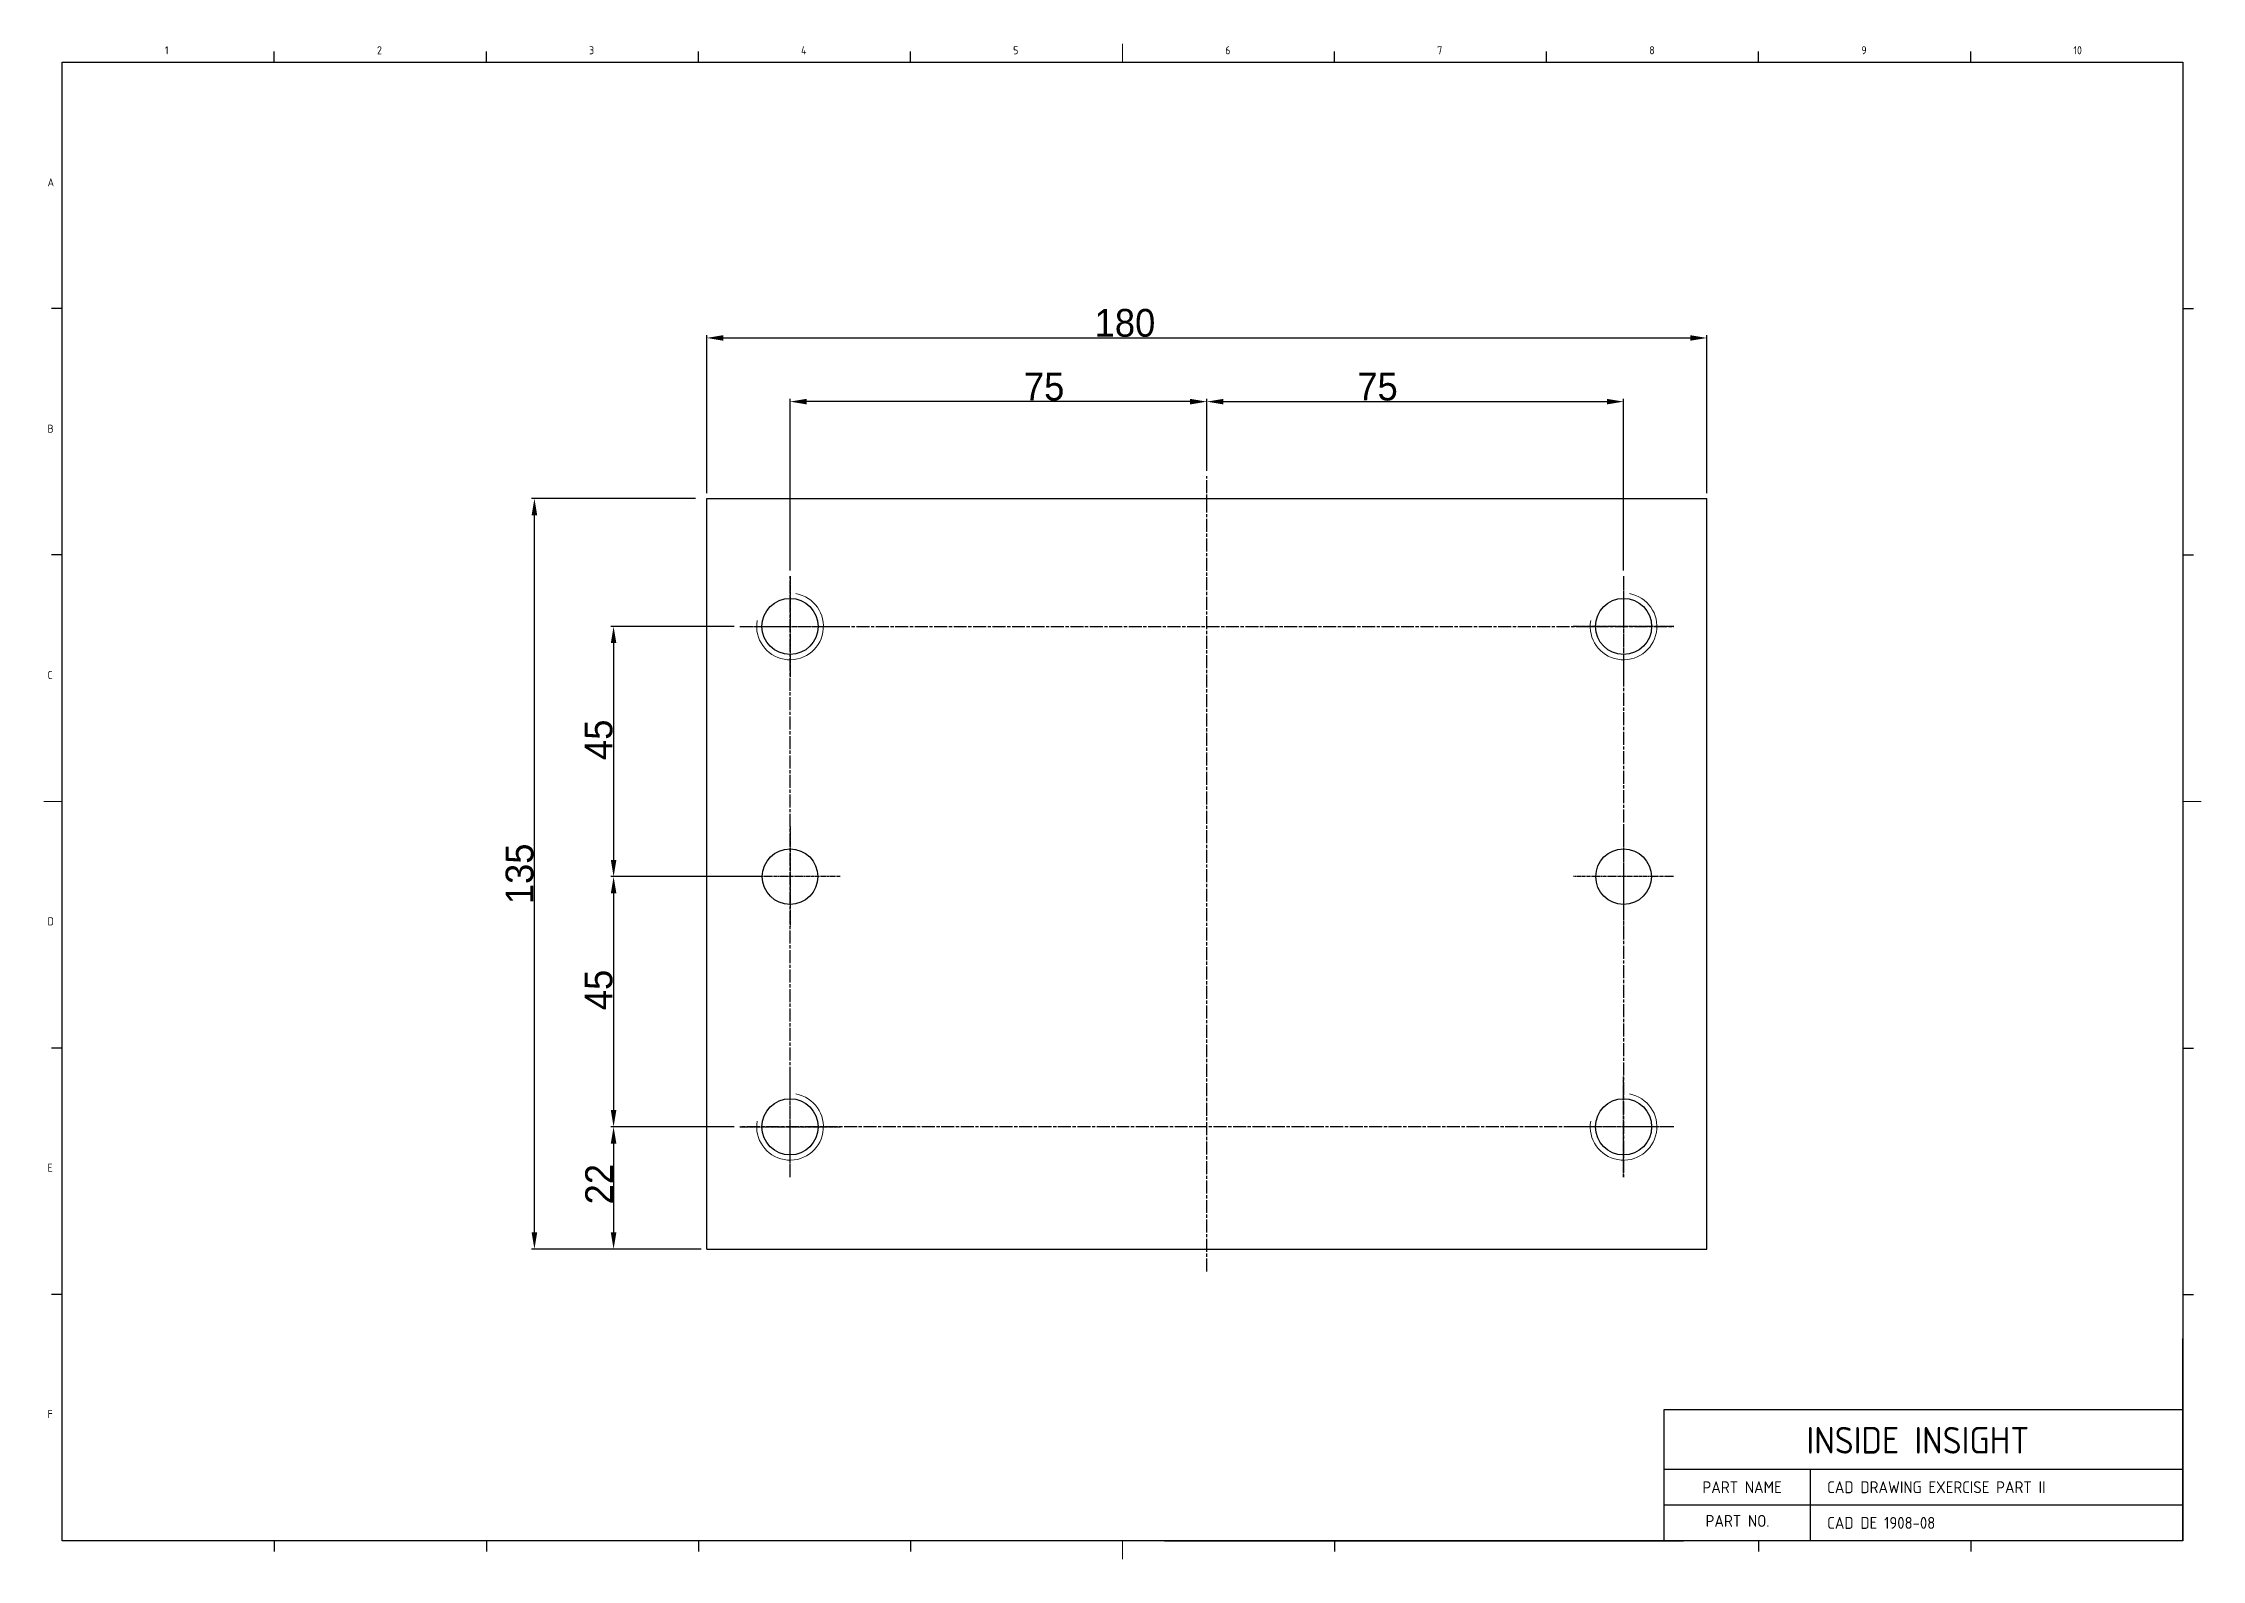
# Model space of a CAD drawing. Header units: inches. Extents: x 328 to 12229, y 132 to 477.
# Drawn here: x 8685.3 to 9073.8, y 132.5 to 405.2 of the extents above; entities that cross this region are included whole.
import ezdxf

# ---------------------------------------------------------------- set-up
doc = ezdxf.new("R2010")
doc.units = ezdxf.units.IN
doc.header["$MEASUREMENT"] = 0
for name, pattern in [('C2', [7.05, 6, -0.4, 0.25, -0.4]), ('CHAIN', [0.3543, 0.2362, -0.0295, 0.0591, -0.0295]), ('D2', [11.2, 8, -0.8, 0.4, -0.8, 0.4, -0.8])]:
    doc.linetypes.add(name, pattern=pattern)
doc.layers.add('1', color=1, linetype='C2')
doc.layers.add('3', color=3, linetype='D2')
for name, color, linetype, lineweight in [('4', 7, 'Continuous', 9), ('7', 7, 'Continuous', 30), ('DIMENSION', 3, 'Continuous', 25)]:
    doc.layers.add(name, color=color, linetype=linetype, lineweight=lineweight)
doc.styles.add('A', font='GENISO', dxfattribs={"bigfont": 'WHGTXT'})
doc.styles.get("Standard").update_dxf_attribs({"font": 'gulim.ttc'})
doc.dimstyles.new('Copy of Copy of inside insight-1', dxfattribs={"dimscale": 100, "dimtxt": 5, "dimasz": 3, "dimexe": 0.5, "dimexo": 1, "dimgap": 0.09, "dimtad": 1, "dimdec": 0, "dimzin": 0, "dimdsep": 46, "dimtxsty": 'Standard', "dimcen": 0.09, "dimdle": 1, "dimclrd": 3, "dimclre": 3, "dimclrt": 2, "dimadec": 0, "dimazin": 0, "dimtfac": 1, "dimtdec": 0, "dimtofl": 0, "dimtmove": 0, "dimatfit": 3, "dimfxl": 0, "dimtolj": 1, "dimtzin": 0, "dimarcsym": 0})

# ---------------------------------------------------------------- blocks, each defined once
blk = doc.blocks.new('*D542')
at = {"layer": 'Defpoints', "color": 0}
for p in [(8810.66, 300.34), (8787.96, 255.34), (8814.71, 255.34)]:
    blk.add_point(p, dxfattribs=at)
at = {"layer": 'DIMENSION', "color": 3, "lineweight": -2}
for p, q in [((8809.66, 300.34), (8787.46, 300.34)), ((8787.96, 297.34), (8787.96, 258.34)), ((8813.71, 255.34), (8787.46, 255.34))]:
    blk.add_line(p, q, dxfattribs=at)
at = {"layer": 'DIMENSION', "color": 3}
for points in [[(8788.46, 297.34), (8787.46, 297.34), (8787.96, 300.34)], [(8787.46, 258.34), (8788.46, 258.34), (8787.96, 255.34)]]:
    blk.add_solid(points, dxfattribs=at)
at = {"layer": 'DIMENSION', "color": 2, "insert": (8782.74, 276.32), "char_height": 5, "attachment_point": 1, "rotation": 90}
blk.add_mtext('\\A1;45', dxfattribs=at)
blk = doc.blocks.new('*D543')
at = {"layer": 'Defpoints', "color": 0}
for p in [(8814.71, 255.34), (8787.96, 210.34), (8810.66, 210.34)]:
    blk.add_point(p, dxfattribs=at)
at = {"layer": 'DIMENSION', "color": 3, "lineweight": -2}
for p, q in [((8813.71, 255.34), (8787.46, 255.34)), ((8787.96, 252.34), (8787.96, 213.34)), ((8809.66, 210.34), (8787.46, 210.34))]:
    blk.add_line(p, q, dxfattribs=at)
at = {"layer": 'DIMENSION', "color": 3}
for points in [[(8788.46, 252.34), (8787.46, 252.34), (8787.96, 255.34)], [(8787.46, 213.34), (8788.46, 213.34), (8787.96, 210.34)]]:
    blk.add_solid(points, dxfattribs=at)
at = {"layer": 'DIMENSION', "color": 2, "insert": (8782.74, 231.32), "char_height": 5, "attachment_point": 1, "rotation": 90}
blk.add_mtext('\\A1;45', dxfattribs=at)
blk = doc.blocks.new('*D544')
at = {"layer": 'Defpoints', "color": 0}
for p in [(8969.71, 340.78), (8894.71, 327.34), (8969.71, 309.4)]:
    blk.add_point(p, dxfattribs=at)
at = {"layer": 'DIMENSION', "color": 3, "lineweight": -2}
for p, q in [((8894.71, 328.34), (8894.71, 341.28)), ((8897.71, 340.78), (8966.71, 340.78)), ((8969.71, 310.4), (8969.71, 341.28))]:
    blk.add_line(p, q, dxfattribs=at)
at = {"layer": 'DIMENSION', "color": 3}
for points in [[(8897.71, 341.28), (8897.71, 340.28), (8894.71, 340.78)], [(8966.71, 340.28), (8966.71, 341.28), (8969.71, 340.78)]]:
    blk.add_solid(points, dxfattribs=at)
at = {"layer": 'DIMENSION', "color": 2, "insert": (8921.8, 345.99), "char_height": 5, "attachment_point": 1}
blk.add_mtext('\\A1;75', dxfattribs=at)
blk = doc.blocks.new('*D545')
at = {"layer": 'Defpoints', "color": 0}
for p in [(8819.71, 340.78), (8894.71, 327.34), (8819.71, 309.4)]:
    blk.add_point(p, dxfattribs=at)
at = {"layer": 'DIMENSION', "color": 3, "lineweight": -2}
for p, q in [((8819.71, 310.4), (8819.71, 341.28)), ((8891.71, 340.78), (8822.71, 340.78)), ((8894.71, 328.34), (8894.71, 341.28))]:
    blk.add_line(p, q, dxfattribs=at)
at = {"layer": 'DIMENSION', "color": 3}
for points in [[(8822.71, 341.28), (8822.71, 340.28), (8819.71, 340.78)], [(8891.71, 340.28), (8891.71, 341.28), (8894.71, 340.78)]]:
    blk.add_solid(points, dxfattribs=at)
at = {"layer": 'DIMENSION', "color": 2, "insert": (8861.8, 345.99), "char_height": 5, "attachment_point": 1}
blk.add_mtext('\\A1;75', dxfattribs=at)
blk = doc.blocks.new('*D546')
at = {"layer": 'Defpoints', "color": 0}
for p in [(8984.71, 352.23), (8804.71, 323.34), (8984.71, 323.34)]:
    blk.add_point(p, dxfattribs=at)
at = {"layer": 'DIMENSION', "color": 3, "lineweight": -2}
for p, q in [((8804.71, 324.34), (8804.71, 352.73)), ((8807.71, 352.23), (8981.71, 352.23)), ((8984.71, 324.34), (8984.71, 352.73))]:
    blk.add_line(p, q, dxfattribs=at)
at = {"layer": 'DIMENSION', "color": 3}
for points in [[(8807.71, 352.73), (8807.71, 351.73), (8804.71, 352.23)], [(8981.71, 351.73), (8981.71, 352.73), (8984.71, 352.23)]]:
    blk.add_solid(points, dxfattribs=at)
at = {"layer": 'DIMENSION', "color": 2, "insert": (8874.53, 357.45), "char_height": 5, "attachment_point": 1}
blk.add_mtext('\\A1;180', dxfattribs=at)
blk = doc.blocks.new('*D549')
at = {"layer": 'Defpoints', "color": 0}
for p in [(8810.66, 210.34), (8787.96, 188.34), (8804.71, 188.34)]:
    blk.add_point(p, dxfattribs=at)
at = {"layer": 'DIMENSION', "color": 3, "lineweight": -2}
for p, q in [((8809.66, 210.34), (8787.46, 210.34)), ((8787.96, 207.34), (8787.96, 191.34)), ((8803.71, 188.34), (8787.46, 188.34))]:
    blk.add_line(p, q, dxfattribs=at)
at = {"layer": 'DIMENSION', "color": 3}
for points in [[(8788.46, 207.34), (8787.46, 207.34), (8787.96, 210.34)], [(8787.46, 191.34), (8788.46, 191.34), (8787.96, 188.34)]]:
    blk.add_solid(points, dxfattribs=at)
at = {"layer": 'DIMENSION', "color": 2, "insert": (8782.86, 196.39), "char_height": 5, "attachment_point": 1, "rotation": 90}
blk.add_mtext('\\A1;22', dxfattribs=at)
blk = doc.blocks.new('*D554')
at = {"layer": 'Defpoints', "color": 0}
for p in [(8773.71, 323.34), (8803.71, 323.34), (8803.71, 188.34)]:
    blk.add_point(p, dxfattribs=at)
at = {"layer": 'DIMENSION', "color": 3, "lineweight": -2}
for p, q in [((8802.71, 323.34), (8773.21, 323.34)), ((8773.71, 191.34), (8773.71, 320.34)), ((8802.71, 188.34), (8773.21, 188.34))]:
    blk.add_line(p, q, dxfattribs=at)
at = {"layer": 'DIMENSION', "color": 3}
for points in [[(8774.21, 320.34), (8773.21, 320.34), (8773.71, 323.34)], [(8773.21, 191.34), (8774.21, 191.34), (8773.71, 188.34)]]:
    blk.add_solid(points, dxfattribs=at)
at = {"layer": 'DIMENSION', "color": 2, "insert": (8771.06, 255.84), "char_height": 5, "attachment_point": 5, "rotation": 90}
blk.add_mtext('\\A1;135', dxfattribs=at)

msp = doc.modelspace()

# ---------------------------------------------------------------- linework, layer by layer
at = {"linetype": 'Continuous'}
for p, q in [((8688.741001, 401.816632), (9070.341001, 401.816632)), ((8688.741001, 135.896632), (8688.741001, 401.816632)), ((9070.341001, 401.816632), (9070.341001, 135.896632)), ((9070.341001, 135.896632), (8688.741001, 135.896632))]:
    msp.add_line(p, q, dxfattribs=at)
at = {"layer": '1', "linetype": 'CHAIN', "ltscale": 9.878633}
for p, q in [((8894.712983, 184.34432), (8894.712983, 327.34432)), ((8819.712983, 201.29132), (8819.712983, 309.39732)), ((8969.712983, 309.39732), (8969.712983, 201.29132)), ((8810.659983, 300.34432), (8978.765983, 300.34432)), ((8978.765983, 210.34432), (8810.659983, 210.34432))]:
    msp.add_line(p, q, dxfattribs=at)
at = {"layer": '1', "linetype": 'CHAIN', "ltscale": 2.51489}
for p, q in [((8819.712983, 309.39732), (8819.712983, 291.29132)), ((8969.712983, 309.39732), (8969.712983, 291.29132)), ((8810.659983, 300.34432), (8828.765983, 300.34432)), ((8978.765983, 300.34432), (8960.659983, 300.34432)), ((8819.712983, 201.29132), (8819.712983, 219.39732)), ((8969.712983, 201.29132), (8969.712983, 219.39732)), ((8810.659983, 210.34432), (8828.765983, 210.34432)), ((8978.765983, 210.34432), (8960.659983, 210.34432))]:
    msp.add_line(p, q, dxfattribs=at)
at = {"layer": '1', "linetype": 'CHAIN', "ltscale": 2.500167}
for p, q in [((8819.712983, 264.34432), (8819.712983, 246.34432)), ((8969.712983, 264.34432), (8969.712983, 246.34432)), ((8828.712983, 255.34432), (8810.712983, 255.34432)), ((8978.712983, 255.34432), (8960.712983, 255.34432))]:
    msp.add_line(p, q, dxfattribs=at)
at = {"layer": '3', "color": 3, "linetype": 'Continuous'}
for p, q in [((8726.901001, 401.816632), (8726.901001, 403.736632)), ((8765.061001, 401.816632), (8765.061001, 403.736632)), ((8841.381001, 401.816632), (8841.381001, 403.736632)), ((8917.701001, 401.816632), (8917.701001, 403.736632)), ((8955.861001, 401.816632), (8955.861001, 403.736632)), ((8994.021001, 401.816632), (8994.021001, 403.736632)), ((9032.181001, 401.816632), (9032.181001, 403.736632)), ((8688.741001, 357.512632), (8686.821001, 357.512632)), ((9070.341001, 357.512632), (9072.261001, 357.512632)), ((8688.741001, 313.208632), (8686.821001, 313.208632)), ((9070.341001, 313.208632), (9072.261001, 313.208632)), ((8688.741001, 224.504632), (8686.821001, 224.504632)), ((9070.341001, 224.504632), (9072.261001, 224.504632)), ((8688.741001, 180.200632), (8686.821001, 180.200632)), ((9070.341001, 180.200632), (9072.261001, 180.200632)), ((9070.341001, 135.896632), (9070.341001, 172.249432)), ((9070.341001, 159.419032), (8976.964201, 159.419032)), ((8976.964201, 159.419032), (8976.964201, 135.896632)), ((9070.341001, 148.727032), (8976.964201, 148.727032)), ((9003.337801, 135.896632), (9003.337801, 148.727032)), ((9070.341001, 142.311832), (8976.964201, 142.311832)), ((8726.901001, 135.896632), (8726.901001, 133.976632)), ((8765.061001, 135.896632), (8765.061001, 133.976632)), ((8803.221001, 135.896632), (8803.221001, 133.976632)), ((8841.381001, 135.896632), (8841.381001, 133.976632)), ((8887.11497, 135.896632), (8980.49177, 135.896632)), ((8917.701001, 135.896632), (8917.701001, 133.976632)), ((8994.021001, 135.896632), (8994.021001, 133.976632)), ((9032.181001, 135.896632), (9032.181001, 133.976632))]:
    msp.add_line(p, q, dxfattribs=at)
at = {"layer": '3', "linetype": 'Continuous'}
msp.add_line((8803.221001, 401.816632), (8803.221001, 403.736632), dxfattribs=at)
at = {"layer": '3', "color": 3, "linetype": 'Continuous', "const_width": 0.144}
for points in [[(8879.541001, 401.816632), (8879.541001, 405.176632)], [(8688.741001, 268.856632), (8685.381001, 268.856632)], [(9070.341001, 268.856632), (9073.701001, 268.856632)], [(8879.541001, 135.896632), (8879.541001, 132.536632)]]:
    msp.add_lwpolyline(points, dxfattribs=at)
at = {"layer": '4'}
for centre in [(8819.712983, 300.34432), (8969.712983, 300.34432), (8819.712983, 210.34432), (8969.712983, 210.34432)]:
    msp.add_arc(centre, 6, 170, 80, dxfattribs=at)
at = {"layer": '7'}
for p, q in [((8804.712983, 188.34432), (8804.712983, 323.34432)), ((8804.712983, 323.34432), (8984.712983, 323.34432)), ((8984.712983, 188.34432), (8984.712983, 323.34432)), ((8804.712983, 188.34432), (8984.712983, 188.34432)), ((8804.712983, 188.34432), (8984.712983, 188.34432))]:
    msp.add_line(p, q, dxfattribs=at)
for centre, radius in [((8819.712983, 300.34432), 5.053), ((8969.712983, 300.34432), 5.053), ((8819.712983, 255.34432), 5), ((8969.712983, 255.34432), 5), ((8819.712983, 210.34432), 5.053), ((8969.712983, 210.34432), 5.053)]:
    msp.add_circle(centre, radius, dxfattribs=at)

# ---------------------------------------------------------------- texts
at = {"linetype": 'Continuous', "style": 'A'}
for s, height, p in [('1', 1.44, (8707.221001, 403.256632)), ('2', 1.44, (8745.381001, 403.256632)), ('3', 1.44, (8783.541001, 403.256632)), ('4', 1.44, (8821.701001, 403.256632)), ('5', 1.44, (8859.861001, 403.256632)), ('6', 1.44, (8898.021001, 403.256632)), ('7', 1.44, (8936.181001, 403.256632)), ('8', 1.44, (8974.341001, 403.256632)), ('9', 1.44, (9012.501001, 403.256632)), ('10', 1.44, (9050.661001, 403.256632)), ('A', 1.44, (8686.101001, 379.496632)), ('B', 1.44, (8686.101001, 335.192632)), ('C', 1.44, (8686.101001, 290.888632)), ('D', 1.44, (8686.101001, 246.584632)), ('E', 1.44, (8686.101001, 202.280632)), ('F', 1.44, (8686.101001, 157.976632)), ('PART NAME', 2.1384, (8983.90813, 144.450232)), ('CAD DRAWING EXERCISE PART II', 2.1384, (9006.34813, 144.450232)), ('PART NO.', 2.1384, (8984.473307, 138.391432)), ('CAD DE 1908-08', 2.1384, (9006.34813, 138.035032))]:
    msp.add_text(s, height=height, dxfattribs=at).set_placement(p)
at = {"insert": (9002.627477, 156.36437), "char_height": 4.7930928, "width": 80.3403976, "attachment_point": 1, "style": 'A'}
msp.add_mtext('INSIDE INSIGHT', dxfattribs=at)

# ---------------------------------------------------------------- dimensions: what is measured, and where the dimension line sits
at = {"layer": 'DIMENSION'}
for base, p1, p2, angle, override, picture, middle in [((8984.712983, 352.228932), (8804.712983, 323.34432), (8984.712983, 323.34432), 180, {"dimscale": 1, "dimsah": 1}, '*D546', (8879.712983, 352.228932)), ((8819.712983, 340.776883), (8894.712983, 327.34432), (8819.712983, 309.39732), 180, {"dimscale": 1, "dimsah": 1}, '*D545', (8865.265452, 340.776883)), ((8787.961323, 255.34432), (8810.659983, 300.34432), (8814.712983, 255.34432), 90, {"dimscale": 1, "dimsah": 1}, '*D542', (8787.961323, 279.896788)), ((8787.961323, 210.34432), (8814.712983, 255.34432), (8810.659983, 210.34432), 90, {"dimscale": 1, "dimsah": 1}, '*D543', (8787.961323, 234.896788)), ((8787.961323, 188.34432), (8810.659983, 210.34432), (8804.712983, 188.34432), 90, {"dimscale": 1, "dimlfac": 1, "dimtxsty": 'Standard', "dimsah": 1, "dimtolj": 1}, '*D549', (8787.961323, 199.896788))]:
    dim = msp.add_linear_dim(base=base, p1=p1, p2=p2, angle=angle, dimstyle='Copy of Copy of inside insight-1', override=override, dxfattribs=at)
    dim.commit()
    dim.dimension.update_dxf_attribs({"geometry": picture, "text_midpoint": middle, "dimtype": 160})
dim = msp.add_linear_dim(base=(8969.712983, 340.776883), p1=(8894.712983, 327.34432), p2=(8969.712983, 309.39732), dimstyle='Copy of Copy of inside insight-1', override={"dimscale": 1, "dimsah": 1}, dxfattribs=at)
dim.commit()
dim.dimension.update_dxf_attribs({"geometry": '*D544', "text_midpoint": (8925.265452, 340.776883), "dimtype": 160})
dim = msp.add_linear_dim(base=(8773.712983, 323.34432), p1=(8803.712983, 188.34432), p2=(8803.712983, 323.34432), angle=90, dimstyle='Copy of Copy of inside insight-1', override={"dimscale": 1, "dimlfac": 1, "dimtxsty": 'Standard', "dimsah": 1, "dimtolj": 1}, dxfattribs=at)
dim.commit()
dim.dimension.update_dxf_attribs({"geometry": '*D554', "text_midpoint": (8771.055483, 255.84432)})

doc.saveas('drawing.dxf')
